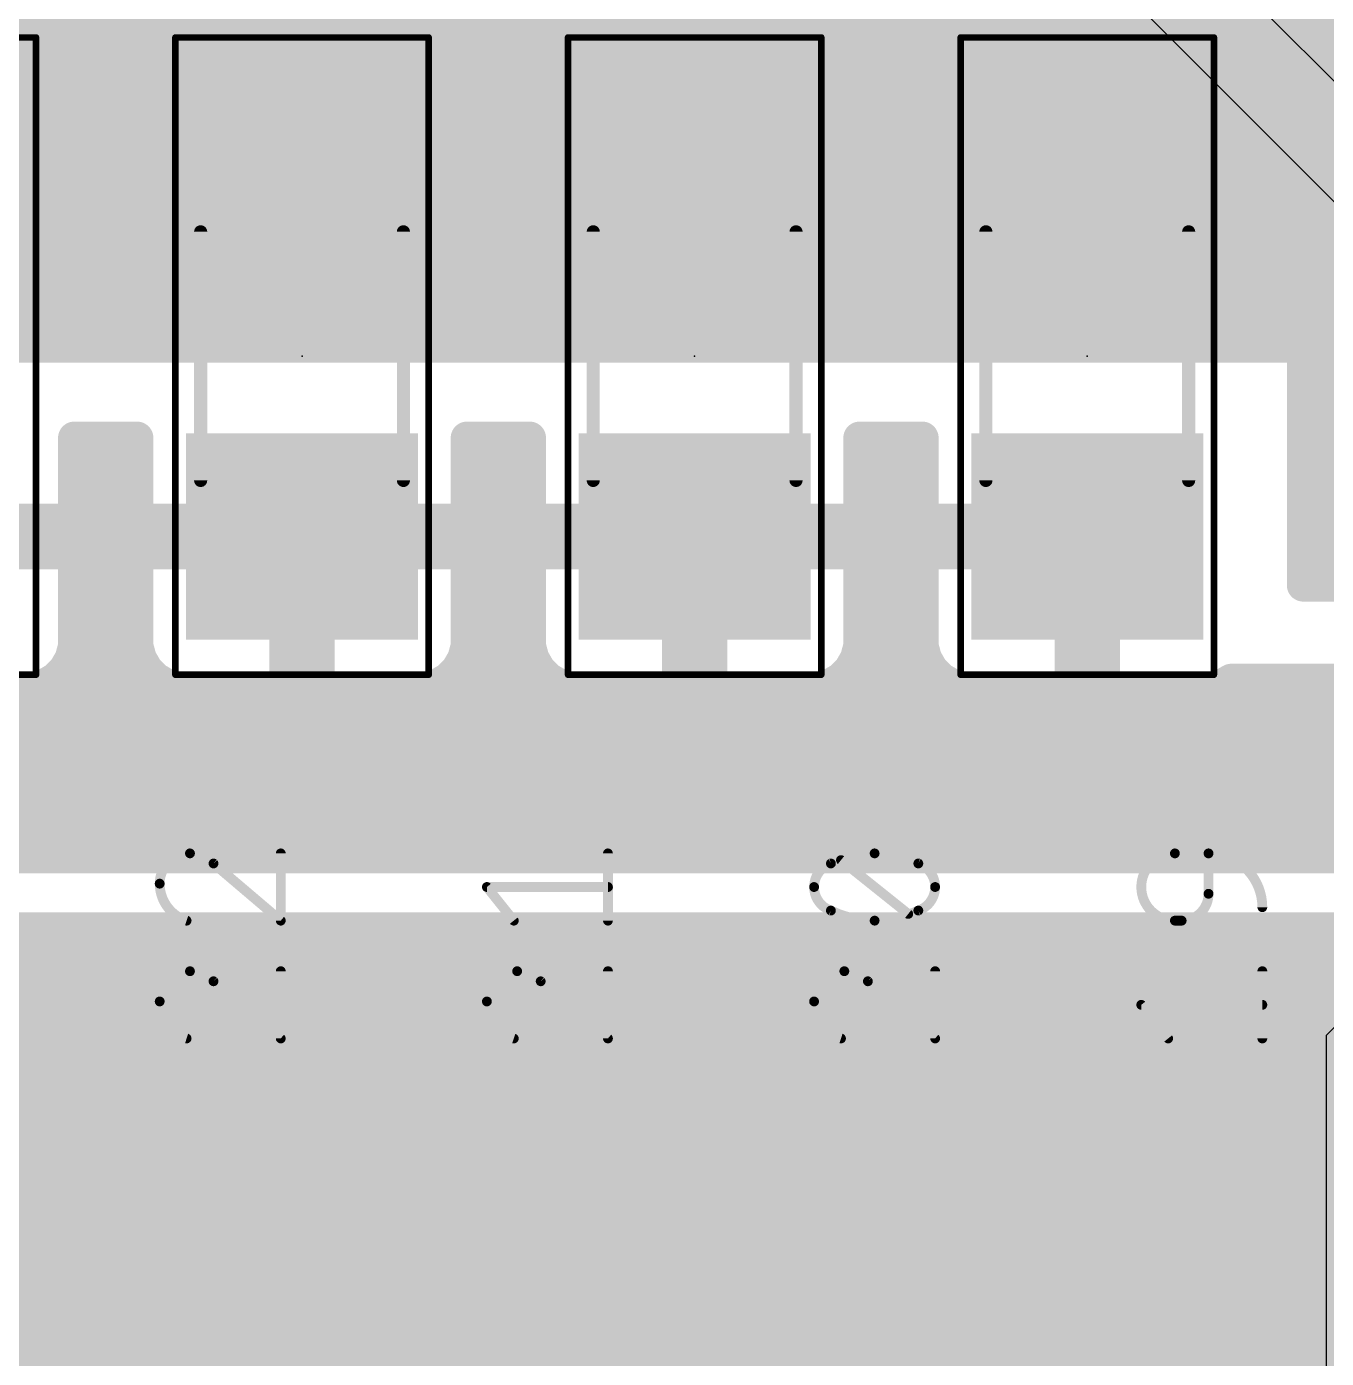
# Model space of a CAD drawing. Extents: x -1.28 to 1.28, y -1.28 to 1.27.
# Drawn here: x -0.8092 to -0.4119, y 0.3538 to 0.7607 of the extents above; entities that cross this region are included whole.
import ezdxf

# ---------------------------------------------------------------- set-up
doc = ezdxf.new("R2010")
doc.units = 0
for name, color, linetype in [('1', 12, 'CONTINUOUS'), ('16', 132, 'CONTINUOUS'), ('20', 31, 'CONTINUOUS'), ('21', 100, 'CONTINUOUS'), ('23', 53, 'CONTINUOUS'), ('39', 12, 'CONTINUOUS'), ('51', 100, 'CONTINUOUS')]:
    doc.layers.add(name, color=color, linetype=linetype)

# ---------------------------------------------------------------- blocks, each defined once
blk = doc.blocks.new('RECT')
blk.add_solid([(-0.5, -0.5), (0.5, -0.5), (-0.5, 0.5), (0.5, 0.5)])

msp = doc.modelspace()

# ---------------------------------------------------------------- linework, layer by layer
at = {"layer": '1'}
for points, const_width in [([(-0.972003, 0.76), (-0.2505, 0.76)], 0.01), ([(-0.979223, 0.75), (-0.247624, 0.75)], 0.01), ([(-0.986444, 0.74), (-0.242276, 0.74)], 0.01), ([(-0.993664, 0.73), (-0.231334, 0.73)], 0.01), ([(-1.000884, 0.72), (0.106544, 0.72)], 0.01), ([(-1.008105, 0.71), (0.116544, 0.71)], 0.01), ([(-1.015325, 0.7), (0.126544, 0.7)], 0.01), ([(-1.022545, 0.69), (0.136544, 0.69)], 0.01), ([(-1.029766, 0.68), (0.146544, 0.68)], 0.01), ([(-1.036986, 0.67), (0.156544, 0.67)], 0.01), ([(-0.419, 0.663), (-1.041306, 0.663)], 0.01), ([(-0.419, 0.59), (-0.419, 0.663)], 0.01), ([(-0.419, 0.66), (0.166544, 0.66)], 0.01), ([(-0.419, 0.65), (0.176544, 0.65)], 0.01), ([(-0.419, 0.64), (0.186544, 0.64)], 0.01), ([(-0.794567, 0.609882), (-0.794567, 0.635)], 0.01), ([(-0.794567, 0.635), (-0.775433, 0.635)], 0.01), ([(-0.775433, 0.635), (-0.775433, 0.609882)], 0.01), ([(-0.674567, 0.609882), (-0.674567, 0.635)], 0.01), ([(-0.674567, 0.635), (-0.655433, 0.635)], 0.01), ([(-0.655433, 0.635), (-0.655433, 0.609882)], 0.01), ([(-0.554567, 0.609882), (-0.554567, 0.635)], 0.01), ([(-0.554567, 0.635), (-0.535433, 0.635)], 0.01), ([(-0.535433, 0.635), (-0.535433, 0.609882)], 0.01), ([(-0.794567, 0.63), (-0.775433, 0.63)], 0.01), ([(-0.674567, 0.63), (-0.655433, 0.63)], 0.01), ([(-0.554567, 0.63), (-0.535433, 0.63)], 0.01), ([(-0.419, 0.63), (0.206729, 0.63)], 0.01), ([(-0.794567, 0.62), (-0.775433, 0.62)], 0.01), ([(-0.674567, 0.62), (-0.655433, 0.62)], 0.01), ([(-0.554567, 0.62), (-0.535433, 0.62)], 0.01), ([(-0.419, 0.62), (1.065825, 0.62)], 0.01), ([(-0.84, 0.609882), (-0.794567, 0.609882)], 0.01), ([(-0.794567, 0.61), (-0.775433, 0.61)], 0.01), ([(-0.775433, 0.609882), (-0.73, 0.609882)], 0.01), ([(-0.73, 0.609882), (-0.73, 0.599882)], 0.01), ([(-0.72, 0.599882), (-0.72, 0.609882)], 0.01), ([(-0.72, 0.609882), (-0.674567, 0.609882)], 0.01), ([(-0.674567, 0.61), (-0.655433, 0.61)], 0.01), ([(-0.655433, 0.609882), (-0.61, 0.609882)], 0.01), ([(-0.61, 0.609882), (-0.61, 0.599882)], 0.01), ([(-0.6, 0.599882), (-0.6, 0.609882)], 0.01), ([(-0.6, 0.609882), (-0.554567, 0.609882)], 0.01), ([(-0.554567, 0.61), (-0.535433, 0.61)], 0.01), ([(-0.535433, 0.609882), (-0.49, 0.609882)], 0.01), ([(-0.49, 0.609882), (-0.49, 0.599882)], 0.01), ([(-0.419, 0.61), (1.071527, 0.61)], 0.01), ([(-0.725, 0.604882), (-0.74, 0.589882)], 0.006), ([(-0.605, 0.604882), (-0.62, 0.589882)], 0.006), ([(-0.485, 0.604882), (-0.5, 0.589882)], 0.006), ([(-0.84, 0.6), (-0.73, 0.6)], 0.01), ([(-0.794567, 0.599882), (-0.84, 0.599882)], 0.01), ([(-0.794567, 0.571411), (-0.794567, 0.599882)], 0.01), ([(-0.73, 0.599882), (-0.775433, 0.599882)], 0.01), ([(-0.775433, 0.599882), (-0.775433, 0.571411)], 0.01), ([(-0.73, 0.558386), (-0.73, 0.599881)], 0.01), ([(-0.73, 0.599881), (-0.72, 0.599881)], 0.01), ([(-0.72, 0.6), (-0.61, 0.6)], 0.01), ([(-0.674567, 0.599882), (-0.72, 0.599882)], 0.01), ([(-0.72, 0.599881), (-0.72, 0.558386)], 0.01), ([(-0.674567, 0.571411), (-0.674567, 0.599882)], 0.01), ([(-0.61, 0.599882), (-0.655433, 0.599882)], 0.01), ([(-0.655433, 0.599882), (-0.655433, 0.571411)], 0.01), ([(-0.61, 0.558386), (-0.61, 0.599881)], 0.01), ([(-0.61, 0.599881), (-0.6, 0.599881)], 0.01), ([(-0.6, 0.6), (-0.49, 0.6)], 0.01), ([(-0.554567, 0.599882), (-0.6, 0.599882)], 0.01), ([(-0.6, 0.599881), (-0.6, 0.558386)], 0.01), ([(-0.554567, 0.571411), (-0.554567, 0.599882)], 0.01), ([(-0.49, 0.599882), (-0.535433, 0.599882)], 0.01), ([(-0.535433, 0.599882), (-0.535433, 0.571411)], 0.01), ([(-0.49, 0.558386), (-0.49, 0.599881)], 0.01), ([(-0.49, 0.599881), (-0.48, 0.599881)], 0.01), ([(-0.48, 0.599881), (-0.48, 0.558386)], 0.01), ([(-0.419, 0.6), (1.077229, 0.6)], 0.01), ([(-0.794567, 0.59), (-0.775433, 0.59)], 0.01), ([(-0.73, 0.59), (-0.72, 0.59)], 0.01), ([(-0.674567, 0.59), (-0.655433, 0.59)], 0.01), ([(-0.61, 0.59), (-0.6, 0.59)], 0.01), ([(-0.554567, 0.59), (-0.535433, 0.59)], 0.01), ([(-0.49, 0.59), (-0.48, 0.59)], 0.01), ([(0.367, 0.59), (-0.419, 0.59)], 0.01), ([(-0.419, 0.59), (1.082931, 0.59)], 0.01), ([(-0.794567, 0.58), (-0.775433, 0.58)], 0.01), ([(-0.73, 0.58), (-0.72, 0.58)], 0.01), ([(-0.674567, 0.58), (-0.655433, 0.58)], 0.01), ([(-0.61, 0.58), (-0.6, 0.58)], 0.01), ([(-0.554567, 0.58), (-0.535433, 0.58)], 0.01), ([(-0.49, 0.58), (-0.48, 0.58)], 0.01), ([(-0.795589, 0.567596), (-0.794567, 0.571411)], 0.01), ([(-0.794945, 0.57), (-0.775055, 0.57)], 0.01), ([(-0.775433, 0.571411), (-0.774411, 0.567596)], 0.01), ([(-0.73, 0.57), (-0.72, 0.57)], 0.01), ([(-0.675589, 0.567596), (-0.674567, 0.571411)], 0.01), ([(-0.674945, 0.57), (-0.655055, 0.57)], 0.01), ([(-0.655433, 0.571411), (-0.654411, 0.567596)], 0.01), ([(-0.61, 0.57), (-0.6, 0.57)], 0.01), ([(-0.555589, 0.567596), (-0.554567, 0.571411)], 0.01), ([(-0.554945, 0.57), (-0.535055, 0.57)], 0.01), ([(-0.535433, 0.571411), (-0.534411, 0.567596)], 0.01), ([(-0.49, 0.57), (-0.48, 0.57)], 0.01), ([(-0.797564, 0.564176), (-0.795589, 0.567596)], 0.01), ([(-0.774411, 0.567596), (-0.772436, 0.564176)], 0.01), ([(-0.677564, 0.564176), (-0.675589, 0.567596)], 0.01), ([(-0.654411, 0.567596), (-0.652436, 0.564176)], 0.01), ([(-0.557564, 0.564176), (-0.555589, 0.567596)], 0.01), ([(-0.534411, 0.567596), (-0.532436, 0.564176)], 0.01), ([(-0.803777, 0.559408), (-0.800357, 0.561383)], 0.01), ([(-0.800357, 0.561383), (-0.797564, 0.564176)], 0.01), ([(-0.772436, 0.564176), (-0.769643, 0.561383)], 0.01), ([(-0.769643, 0.561383), (-0.766223, 0.559408)], 0.01), ([(-0.683777, 0.559408), (-0.680357, 0.561383)], 0.01), ([(-0.680357, 0.561383), (-0.677564, 0.564176)], 0.01), ([(-0.652436, 0.564176), (-0.649643, 0.561383)], 0.01), ([(-0.649643, 0.561383), (-0.646223, 0.559408)], 0.01), ([(-0.563777, 0.559408), (-0.560357, 0.561383)], 0.01), ([(-0.560357, 0.561383), (-0.557564, 0.564176)], 0.01), ([(-0.532436, 0.564176), (-0.529643, 0.561383)], 0.01), ([(-0.529643, 0.561383), (-0.526223, 0.559408)], 0.01), ([(-0.443777, 0.559408), (-0.44102, 0.561)], 0.01), ([(-0.44102, 0.561), (0.339, 0.561)], 0.01), ([(-0.84, 0.558386), (-0.807592, 0.558386)], 0.01), ([(-0.807592, 0.558386), (-0.803777, 0.559408)], 0.01), ([(-0.802752, 0.56), (-0.767248, 0.56)], 0.01), ([(-0.766223, 0.559408), (-0.762408, 0.558386)], 0.01), ([(-0.762408, 0.558386), (-0.73, 0.558386)], 0.01), ([(-0.73, 0.56), (-0.72, 0.56)], 0.01), ([(-0.72, 0.558386), (-0.687592, 0.558386)], 0.01), ([(-0.687592, 0.558386), (-0.683777, 0.559408)], 0.01), ([(-0.682752, 0.56), (-0.647248, 0.56)], 0.01), ([(-0.646223, 0.559408), (-0.642408, 0.558386)], 0.01), ([(-0.642408, 0.558386), (-0.61, 0.558386)], 0.01), ([(-0.61, 0.56), (-0.6, 0.56)], 0.01), ([(-0.6, 0.558386), (-0.567592, 0.558386)], 0.01), ([(-0.567592, 0.558386), (-0.563777, 0.559408)], 0.01), ([(-0.562752, 0.56), (-0.527248, 0.56)], 0.01), ([(-0.526223, 0.559408), (-0.522408, 0.558386)], 0.01), ([(-0.522408, 0.558386), (-0.49, 0.558386)], 0.01), ([(-0.49, 0.56), (-0.48, 0.56)], 0.01), ([(-0.48, 0.558386), (-0.447592, 0.558386)], 0.01), ([(-0.447592, 0.558386), (-0.443777, 0.559408)], 0.01), ([(-0.442752, 0.56), (0.339, 0.56)], 0.01), ([(-1.105342, 0.55), (0.339, 0.55)], 0.01), ([(-1.109702, 0.54), (0.339, 0.54)], 0.01), ([(-1.114061, 0.53), (0.339, 0.53)], 0.01), ([(-1.11842, 0.52), (0.339, 0.52)], 0.01), ([(-1.12278, 0.51), (0.339, 0.51)], 0.01), ([(-0.156, 0.507), (-0.892, 0.507)], 0.01), ([(-0.877, 0.485), (-0.178, 0.485)], 0.01), ([(-0.882, 0.48), (-0.178, 0.48)], 0.01), ([(-0.892, 0.47), (-0.178, 0.47)], 0.01), ([(-0.902, 0.46), (-0.178, 0.46)], 0.01), ([(-0.912, 0.45), (-0.178, 0.45)], 0.01), ([(-0.922, 0.44), (-0.178, 0.44)], 0.01), ([(-0.932, 0.43), (-0.178, 0.43)], 0.01), ([(-0.942, 0.42), (-0.178, 0.42)], 0.01), ([(-0.952, 0.41), (-0.178, 0.41)], 0.01), ([(-0.962, 0.4), (-0.178, 0.4)], 0.01), ([(-0.972, 0.39), (1.16999, 0.39)], 0.01), ([(-0.982, 0.38), (1.173127, 0.38)], 0.01), ([(-0.992, 0.37), (1.176264, 0.37)], 0.01), ([(-1.002, 0.36), (1.179401, 0.36)], 0.01), ([(-1.012, 0.35), (1.182538, 0.35)], 0.01)]:
    msp.add_lwpolyline(points, dxfattribs=dict(at, const_width=const_width))
for points, const_width in [([(-0.4165, 0.663, 1), (-0.4215, 0.663)], 0.005), ([(-0.419, 0.6605, 1), (-0.419, 0.6655)], 0.005), ([(-0.419, 0.6625, 1), (-0.419, 0.6575)], 0.005), ([(-0.419, 0.6525, 1), (-0.419, 0.6475)], 0.005), ([(-0.419, 0.6425, 1), (-0.419, 0.6375)], 0.005), ([(-0.792067, 0.635, 1), (-0.797067, 0.635)], 0.005), ([(-0.794567, 0.6375, 1), (-0.794567, 0.6325)], 0.005), ([(-0.772933, 0.635, 1), (-0.777933, 0.635)], 0.005), ([(-0.775433, 0.6325, 1), (-0.775433, 0.6375)], 0.005), ([(-0.672067, 0.635, 1), (-0.677067, 0.635)], 0.005), ([(-0.674567, 0.6375, 1), (-0.674567, 0.6325)], 0.005), ([(-0.652933, 0.635, 1), (-0.657933, 0.635)], 0.005), ([(-0.655433, 0.6325, 1), (-0.655433, 0.6375)], 0.005), ([(-0.552067, 0.635, 1), (-0.557067, 0.635)], 0.005), ([(-0.554567, 0.6375, 1), (-0.554567, 0.6325)], 0.005), ([(-0.532933, 0.635, 1), (-0.537933, 0.635)], 0.005), ([(-0.535433, 0.6325, 1), (-0.535433, 0.6375)], 0.005), ([(-0.794567, 0.6325, 1), (-0.794567, 0.6275)], 0.005), ([(-0.775433, 0.6275, 1), (-0.775433, 0.6325)], 0.005), ([(-0.674567, 0.6325, 1), (-0.674567, 0.6275)], 0.005), ([(-0.655433, 0.6275, 1), (-0.655433, 0.6325)], 0.005), ([(-0.554567, 0.6325, 1), (-0.554567, 0.6275)], 0.005), ([(-0.535433, 0.6275, 1), (-0.535433, 0.6325)], 0.005), ([(-0.419, 0.6325, 1), (-0.419, 0.6275)], 0.005), ([(-0.794567, 0.6225, 1), (-0.794567, 0.6175)], 0.005), ([(-0.775433, 0.6175, 1), (-0.775433, 0.6225)], 0.005), ([(-0.674567, 0.6225, 1), (-0.674567, 0.6175)], 0.005), ([(-0.655433, 0.6175, 1), (-0.655433, 0.6225)], 0.005), ([(-0.554567, 0.6225, 1), (-0.554567, 0.6175)], 0.005), ([(-0.535433, 0.6175, 1), (-0.535433, 0.6225)], 0.005), ([(-0.419, 0.6225, 1), (-0.419, 0.6175)], 0.005), ([(-0.794567, 0.6125, 1), (-0.794567, 0.6075)], 0.005), ([(-0.794567, 0.607382, 1), (-0.794567, 0.612382)], 0.005), ([(-0.775433, 0.612382, 1), (-0.775433, 0.607382)], 0.005), ([(-0.775433, 0.6075, 1), (-0.775433, 0.6125)], 0.005), ([(-0.7275, 0.609882, 1), (-0.7325, 0.609882)], 0.005), ([(-0.73, 0.607382, 1), (-0.73, 0.612382)], 0.005), ([(-0.7175, 0.609882, 1), (-0.7225, 0.609882)], 0.005), ([(-0.72, 0.612382, 1), (-0.72, 0.607382)], 0.005), ([(-0.674567, 0.6125, 1), (-0.674567, 0.6075)], 0.005), ([(-0.674567, 0.607382, 1), (-0.674567, 0.612382)], 0.005), ([(-0.655433, 0.612382, 1), (-0.655433, 0.607382)], 0.005), ([(-0.655433, 0.6075, 1), (-0.655433, 0.6125)], 0.005), ([(-0.6075, 0.609882, 1), (-0.6125, 0.609882)], 0.005), ([(-0.61, 0.607382, 1), (-0.61, 0.612382)], 0.005), ([(-0.5975, 0.609882, 1), (-0.6025, 0.609882)], 0.005), ([(-0.6, 0.612382, 1), (-0.6, 0.607382)], 0.005), ([(-0.554567, 0.6125, 1), (-0.554567, 0.6075)], 0.005), ([(-0.554567, 0.607382, 1), (-0.554567, 0.612382)], 0.005), ([(-0.535433, 0.612382, 1), (-0.535433, 0.607382)], 0.005), ([(-0.535433, 0.6075, 1), (-0.535433, 0.6125)], 0.005), ([(-0.4875, 0.609882, 1), (-0.4925, 0.609882)], 0.005), ([(-0.49, 0.607382, 1), (-0.49, 0.612382)], 0.005), ([(-0.419, 0.6125, 1), (-0.419, 0.6075)], 0.005), ([(-0.797067, 0.609882, 1), (-0.792067, 0.609882)], 0.005), ([(-0.777933, 0.609882, 1), (-0.772933, 0.609882)], 0.005), ([(-0.677067, 0.609882, 1), (-0.672067, 0.609882)], 0.005), ([(-0.657933, 0.609882, 1), (-0.652933, 0.609882)], 0.005), ([(-0.557067, 0.609882, 1), (-0.552067, 0.609882)], 0.005), ([(-0.537933, 0.609882, 1), (-0.532933, 0.609882)], 0.005), ([(-0.723939, 0.603821, 1), (-0.726061, 0.605943)], 0.003), ([(-0.603939, 0.603821, 1), (-0.606061, 0.605943)], 0.003), ([(-0.483939, 0.603821, 1), (-0.486061, 0.605943)], 0.003), ([(-0.792067, 0.599882, 1), (-0.797067, 0.599882)], 0.005), ([(-0.794567, 0.597382, 1), (-0.794567, 0.602382)], 0.005), ([(-0.775433, 0.602382, 1), (-0.775433, 0.597382)], 0.005), ([(-0.772933, 0.599882, 1), (-0.777933, 0.599882)], 0.005), ([(-0.7275, 0.599881, 1), (-0.7325, 0.599881)], 0.005), ([(-0.73, 0.602381, 1), (-0.73, 0.597381)], 0.005), ([(-0.7325, 0.599882, 1), (-0.7275, 0.599882)], 0.005), ([(-0.73, 0.5975, 1), (-0.73, 0.6025)], 0.005), ([(-0.73, 0.597382, 1), (-0.73, 0.602382)], 0.005), ([(-0.72, 0.6025, 1), (-0.72, 0.5975)], 0.005), ([(-0.72, 0.602382, 1), (-0.72, 0.597382)], 0.005), ([(-0.7175, 0.599881, 1), (-0.7225, 0.599881)], 0.005), ([(-0.7225, 0.599882, 1), (-0.7175, 0.599882)], 0.005), ([(-0.72, 0.597381, 1), (-0.72, 0.602381)], 0.005), ([(-0.672067, 0.599882, 1), (-0.677067, 0.599882)], 0.005), ([(-0.674567, 0.597382, 1), (-0.674567, 0.602382)], 0.005), ([(-0.655433, 0.602382, 1), (-0.655433, 0.597382)], 0.005), ([(-0.652933, 0.599882, 1), (-0.657933, 0.599882)], 0.005), ([(-0.6075, 0.599881, 1), (-0.6125, 0.599881)], 0.005), ([(-0.61, 0.602381, 1), (-0.61, 0.597381)], 0.005), ([(-0.6125, 0.599882, 1), (-0.6075, 0.599882)], 0.005), ([(-0.61, 0.5975, 1), (-0.61, 0.6025)], 0.005), ([(-0.61, 0.597382, 1), (-0.61, 0.602382)], 0.005), ([(-0.6, 0.6025, 1), (-0.6, 0.5975)], 0.005), ([(-0.6, 0.602382, 1), (-0.6, 0.597382)], 0.005), ([(-0.5975, 0.599881, 1), (-0.6025, 0.599881)], 0.005), ([(-0.6025, 0.599882, 1), (-0.5975, 0.599882)], 0.005), ([(-0.6, 0.597381, 1), (-0.6, 0.602381)], 0.005), ([(-0.552067, 0.599882, 1), (-0.557067, 0.599882)], 0.005), ([(-0.554567, 0.597382, 1), (-0.554567, 0.602382)], 0.005), ([(-0.535433, 0.602382, 1), (-0.535433, 0.597382)], 0.005), ([(-0.532933, 0.599882, 1), (-0.537933, 0.599882)], 0.005), ([(-0.4875, 0.599881, 1), (-0.4925, 0.599881)], 0.005), ([(-0.49, 0.602381, 1), (-0.49, 0.597381)], 0.005), ([(-0.4925, 0.599882, 1), (-0.4875, 0.599882)], 0.005), ([(-0.49, 0.5975, 1), (-0.49, 0.6025)], 0.005), ([(-0.49, 0.597382, 1), (-0.49, 0.602382)], 0.005), ([(-0.4775, 0.599881, 1), (-0.4825, 0.599881)], 0.005), ([(-0.48, 0.597381, 1), (-0.48, 0.602381)], 0.005), ([(-0.419, 0.6025, 1), (-0.419, 0.5975)], 0.005), ([(-0.794567, 0.5925, 1), (-0.794567, 0.5875)], 0.005), ([(-0.775433, 0.5875, 1), (-0.775433, 0.5925)], 0.005), ([(-0.73, 0.5925, 1), (-0.73, 0.5875)], 0.005), ([(-0.72, 0.5875, 1), (-0.72, 0.5925)], 0.005), ([(-0.674567, 0.5925, 1), (-0.674567, 0.5875)], 0.005), ([(-0.655433, 0.5875, 1), (-0.655433, 0.5925)], 0.005), ([(-0.61, 0.5925, 1), (-0.61, 0.5875)], 0.005), ([(-0.6, 0.5875, 1), (-0.6, 0.5925)], 0.005), ([(-0.554567, 0.5925, 1), (-0.554567, 0.5875)], 0.005), ([(-0.535433, 0.5875, 1), (-0.535433, 0.5925)], 0.005), ([(-0.49, 0.5925, 1), (-0.49, 0.5875)], 0.005), ([(-0.48, 0.5875, 1), (-0.48, 0.5925)], 0.005), ([(-0.419, 0.5925, 1), (-0.419, 0.5875)], 0.005), ([(-0.419, 0.5925, 1), (-0.419, 0.5875)], 0.005), ([(-0.741061, 0.590943, 1), (-0.738939, 0.588821)], 0.003), ([(-0.621061, 0.590943, 1), (-0.618939, 0.588821)], 0.003), ([(-0.501061, 0.590943, 1), (-0.498939, 0.588821)], 0.003), ([(-0.4215, 0.59, 1), (-0.4165, 0.59)], 0.005), ([(-0.794567, 0.5825, 1), (-0.794567, 0.5775)], 0.005), ([(-0.775433, 0.5775, 1), (-0.775433, 0.5825)], 0.005), ([(-0.73, 0.5825, 1), (-0.73, 0.5775)], 0.005), ([(-0.72, 0.5775, 1), (-0.72, 0.5825)], 0.005), ([(-0.674567, 0.5825, 1), (-0.674567, 0.5775)], 0.005), ([(-0.655433, 0.5775, 1), (-0.655433, 0.5825)], 0.005), ([(-0.61, 0.5825, 1), (-0.61, 0.5775)], 0.005), ([(-0.6, 0.5775, 1), (-0.6, 0.5825)], 0.005), ([(-0.554567, 0.5825, 1), (-0.554567, 0.5775)], 0.005), ([(-0.535433, 0.5775, 1), (-0.535433, 0.5825)], 0.005), ([(-0.49, 0.5825, 1), (-0.49, 0.5775)], 0.005), ([(-0.48, 0.5775, 1), (-0.48, 0.5825)], 0.005), ([(-0.794945, 0.5725, 1), (-0.794945, 0.5675)], 0.005), ([(-0.797067, 0.571411, 1), (-0.792067, 0.571411)], 0.005), ([(-0.792152, 0.570764, 1), (-0.796982, 0.572058)], 0.005), ([(-0.773018, 0.572058, 1), (-0.777848, 0.570764)], 0.005), ([(-0.777933, 0.571411, 1), (-0.772933, 0.571411)], 0.005), ([(-0.775055, 0.5675, 1), (-0.775055, 0.5725)], 0.005), ([(-0.73, 0.5725, 1), (-0.73, 0.5675)], 0.005), ([(-0.72, 0.5675, 1), (-0.72, 0.5725)], 0.005), ([(-0.674945, 0.5725, 1), (-0.674945, 0.5675)], 0.005), ([(-0.677067, 0.571411, 1), (-0.672067, 0.571411)], 0.005), ([(-0.672152, 0.570764, 1), (-0.676982, 0.572058)], 0.005), ([(-0.653018, 0.572058, 1), (-0.657848, 0.570764)], 0.005), ([(-0.657933, 0.571411, 1), (-0.652933, 0.571411)], 0.005), ([(-0.655055, 0.5675, 1), (-0.655055, 0.5725)], 0.005), ([(-0.61, 0.5725, 1), (-0.61, 0.5675)], 0.005), ([(-0.6, 0.5675, 1), (-0.6, 0.5725)], 0.005), ([(-0.554945, 0.5725, 1), (-0.554945, 0.5675)], 0.005), ([(-0.557067, 0.571411, 1), (-0.552067, 0.571411)], 0.005), ([(-0.552152, 0.570764, 1), (-0.556982, 0.572058)], 0.005), ([(-0.533018, 0.572058, 1), (-0.537848, 0.570764)], 0.005), ([(-0.537933, 0.571411, 1), (-0.532933, 0.571411)], 0.005), ([(-0.535055, 0.5675, 1), (-0.535055, 0.5725)], 0.005), ([(-0.49, 0.5725, 1), (-0.49, 0.5675)], 0.005), ([(-0.48, 0.5675, 1), (-0.48, 0.5725)], 0.005), ([(-0.798004, 0.568243, 1), (-0.793174, 0.566949)], 0.005), ([(-0.793424, 0.566346, 1), (-0.797754, 0.568846)], 0.005), ([(-0.772246, 0.568846, 1), (-0.776576, 0.566346)], 0.005), ([(-0.776825, 0.566949, 1), (-0.771996, 0.568243)], 0.005), ([(-0.678004, 0.568243, 1), (-0.673174, 0.566949)], 0.005), ([(-0.673424, 0.566346, 1), (-0.677754, 0.568846)], 0.005), ([(-0.652246, 0.568846, 1), (-0.656576, 0.566346)], 0.005), ([(-0.656825, 0.566949, 1), (-0.651996, 0.568243)], 0.005), ([(-0.558004, 0.568243, 1), (-0.553174, 0.566949)], 0.005), ([(-0.553424, 0.566346, 1), (-0.557754, 0.568846)], 0.005), ([(-0.532246, 0.568846, 1), (-0.536576, 0.566346)], 0.005), ([(-0.536825, 0.566949, 1), (-0.531996, 0.568243)], 0.005), ([(-0.802124, 0.563151, 1), (-0.798589, 0.559615)], 0.005), ([(-0.799107, 0.559218, 1), (-0.801607, 0.563548)], 0.005), ([(-0.799729, 0.565426, 1), (-0.795399, 0.562926)], 0.005), ([(-0.795796, 0.562408, 1), (-0.799332, 0.565943)], 0.005), ([(-0.770668, 0.565943, 1), (-0.774204, 0.562408)], 0.005), ([(-0.774601, 0.562926, 1), (-0.770271, 0.565426)], 0.005), ([(-0.768393, 0.563548, 1), (-0.770893, 0.559218)], 0.005), ([(-0.771411, 0.559615, 1), (-0.767875, 0.563151)], 0.005), ([(-0.682124, 0.563151, 1), (-0.678589, 0.559615)], 0.005), ([(-0.679107, 0.559218, 1), (-0.681607, 0.563548)], 0.005), ([(-0.679729, 0.565426, 1), (-0.675399, 0.562926)], 0.005), ([(-0.675796, 0.562408, 1), (-0.679332, 0.565943)], 0.005), ([(-0.650668, 0.565943, 1), (-0.654204, 0.562408)], 0.005), ([(-0.654601, 0.562926, 1), (-0.650271, 0.565426)], 0.005), ([(-0.648393, 0.563548, 1), (-0.650893, 0.559218)], 0.005), ([(-0.651411, 0.559615, 1), (-0.647875, 0.563151)], 0.005), ([(-0.562124, 0.563151, 1), (-0.558589, 0.559615)], 0.005), ([(-0.559107, 0.559218, 1), (-0.561607, 0.563548)], 0.005), ([(-0.559729, 0.565426, 1), (-0.555399, 0.562926)], 0.005), ([(-0.555796, 0.562408, 1), (-0.559332, 0.565943)], 0.005), ([(-0.530668, 0.565943, 1), (-0.534204, 0.562408)], 0.005), ([(-0.534601, 0.562926, 1), (-0.530271, 0.565426)], 0.005), ([(-0.528393, 0.563548, 1), (-0.530893, 0.559218)], 0.005), ([(-0.531411, 0.559615, 1), (-0.527875, 0.563151)], 0.005), ([(-0.44102, 0.5635, 1), (-0.44102, 0.5585)], 0.005), ([(-0.43977, 0.558835, 1), (-0.44227, 0.563165)], 0.005), ([(-0.808239, 0.560801, 1), (-0.806945, 0.555971)], 0.005), ([(-0.807592, 0.555886, 1), (-0.807592, 0.560886)], 0.005), ([(-0.805027, 0.561573, 1), (-0.802527, 0.557243)], 0.005), ([(-0.802752, 0.5625, 1), (-0.802752, 0.5575)], 0.005), ([(-0.80313, 0.556993, 1), (-0.804424, 0.561823)], 0.005), ([(-0.765576, 0.561823, 1), (-0.76687, 0.556993)], 0.005), ([(-0.767473, 0.557243, 1), (-0.764973, 0.561573)], 0.005), ([(-0.767248, 0.5575, 1), (-0.767248, 0.5625)], 0.005), ([(-0.762408, 0.560886, 1), (-0.762408, 0.555886)], 0.005), ([(-0.763055, 0.555971, 1), (-0.761761, 0.560801)], 0.005), ([(-0.73, 0.5625, 1), (-0.73, 0.5575)], 0.005), ([(-0.73, 0.555886, 1), (-0.73, 0.560886)], 0.005), ([(-0.72, 0.560886, 1), (-0.72, 0.555886)], 0.005), ([(-0.72, 0.5575, 1), (-0.72, 0.5625)], 0.005), ([(-0.688239, 0.560801, 1), (-0.686945, 0.555971)], 0.005), ([(-0.687592, 0.555886, 1), (-0.687592, 0.560886)], 0.005), ([(-0.685027, 0.561573, 1), (-0.682527, 0.557243)], 0.005), ([(-0.682752, 0.5625, 1), (-0.682752, 0.5575)], 0.005), ([(-0.68313, 0.556993, 1), (-0.684424, 0.561823)], 0.005), ([(-0.645576, 0.561823, 1), (-0.64687, 0.556993)], 0.005), ([(-0.647473, 0.557243, 1), (-0.644973, 0.561573)], 0.005), ([(-0.647248, 0.5575, 1), (-0.647248, 0.5625)], 0.005), ([(-0.642408, 0.560886, 1), (-0.642408, 0.555886)], 0.005), ([(-0.643055, 0.555971, 1), (-0.641761, 0.560801)], 0.005), ([(-0.61, 0.5625, 1), (-0.61, 0.5575)], 0.005), ([(-0.61, 0.555886, 1), (-0.61, 0.560886)], 0.005), ([(-0.6, 0.560886, 1), (-0.6, 0.555886)], 0.005), ([(-0.6, 0.5575, 1), (-0.6, 0.5625)], 0.005), ([(-0.568239, 0.560801, 1), (-0.566945, 0.555971)], 0.005), ([(-0.567592, 0.555886, 1), (-0.567592, 0.560886)], 0.005), ([(-0.565027, 0.561573, 1), (-0.562527, 0.557243)], 0.005), ([(-0.562752, 0.5625, 1), (-0.562752, 0.5575)], 0.005), ([(-0.56313, 0.556993, 1), (-0.564424, 0.561823)], 0.005), ([(-0.525576, 0.561823, 1), (-0.52687, 0.556993)], 0.005), ([(-0.527473, 0.557243, 1), (-0.524973, 0.561573)], 0.005), ([(-0.527248, 0.5575, 1), (-0.527248, 0.5625)], 0.005), ([(-0.522408, 0.560886, 1), (-0.522408, 0.555886)], 0.005), ([(-0.523055, 0.555971, 1), (-0.521761, 0.560801)], 0.005), ([(-0.49, 0.5625, 1), (-0.49, 0.5575)], 0.005), ([(-0.49, 0.555886, 1), (-0.49, 0.560886)], 0.005), ([(-0.48, 0.560886, 1), (-0.48, 0.555886)], 0.005), ([(-0.48, 0.5575, 1), (-0.48, 0.5625)], 0.005), ([(-0.448239, 0.560801, 1), (-0.446945, 0.555971)], 0.005), ([(-0.447592, 0.555886, 1), (-0.447592, 0.560886)], 0.005), ([(-0.445027, 0.561573, 1), (-0.442527, 0.557243)], 0.005), ([(-0.442752, 0.5625, 1), (-0.442752, 0.5575)], 0.005), ([(-0.44313, 0.556993, 1), (-0.444424, 0.561823)], 0.005), ([(-0.7325, 0.558386, 1), (-0.7275, 0.558386)], 0.005), ([(-0.7225, 0.558386, 1), (-0.7175, 0.558386)], 0.005), ([(-0.6125, 0.558386, 1), (-0.6075, 0.558386)], 0.005), ([(-0.6025, 0.558386, 1), (-0.5975, 0.558386)], 0.005), ([(-0.4925, 0.558386, 1), (-0.4875, 0.558386)], 0.005), ([(-0.4825, 0.558386, 1), (-0.4775, 0.558386)], 0.005)]:
    msp.add_lwpolyline(points, format="xyb", dxfattribs=dict(at, const_width=const_width))
at = {"layer": '16'}
for p, q in [((-0.393615, 0.728001), (-0.498999, 0.833385)), ((-0.517385, 0.814999), (-0.404385, 0.701999)), ((-0.404385, 0.460001), (-0.412001, 0.452385)), ((-0.412001, 0.452385), (-0.412001, 0.309393))]:
    msp.add_line(p, q, dxfattribs=at)
at = {"layer": '16', "const_width": 0.006}
msp.add_lwpolyline([(-0.512, 0.828), (-0.399, 0.715)], dxfattribs=at)
at = {"layer": '20'}
msp.add_arc((0, -0.000471), 1.279996, 95.065, 84.935, dxfattribs=at)
at = {"layer": '21'}
for points, const_width in [([(-0.75925, 0.508055, 0.414214), (-0.7685, 0.498805)], 0.003), ([(-0.752055, 0.504972, 0.205249), (-0.75925, 0.508055)], 0.003), ([(-0.75925, 0.508805, 1), (-0.75925, 0.507305)], 0.0015), ([(-0.75925, 0.507305, 1), (-0.75925, 0.508805)], 0.0015), ([(-0.73075, 0.508055, 1), (-0.73225, 0.508055)], 0.0015), ([(-0.63075, 0.508055, 1), (-0.63225, 0.508055)], 0.0015), ([(-0.55, 0.508055, 0.113887), (-0.563361, 0.504972)], 0.003), ([(-0.536639, 0.504972, 0.113885), (-0.55, 0.508055)], 0.003), ([(-0.55, 0.508805, 1), (-0.55, 0.507305)], 0.0015), ([(-0.55, 0.507305, 1), (-0.55, 0.508805)], 0.0015), ([(-0.458222, 0.508055, 1), (-0.458222, 0.4875)], 0.003), ([(-0.458222, 0.508805, 1), (-0.458222, 0.507305)], 0.0015), ([(-0.458222, 0.507305, 1), (-0.458222, 0.508805)], 0.0015), ([(-0.447194, 0.508055, 1), (-0.448694, 0.508055)], 0.0015), ([(-0.4315, 0.491611, 0.414214), (-0.447944, 0.508055)], 0.003), ([(-0.447944, 0.508805, 1), (-0.447944, 0.507305)], 0.0015), ([(-0.447944, 0.507305, 1), (-0.447944, 0.508805)], 0.0015), ([(-0.75157, 0.505544, 1), (-0.752541, 0.504401)], 0.0015), ([(-0.752599, 0.504455, 1), (-0.751512, 0.505489)], 0.0015), ([(-0.563361, 0.504972, 0.320466), (-0.5685, 0.497778)], 0.003), ([(-0.56369, 0.505646, 1), (-0.563032, 0.504298)], 0.0015), ([(-0.563118, 0.504263, 1), (-0.563604, 0.505682)], 0.0015), ([(-0.559809, 0.506586, 1), (-0.560746, 0.505414)], 0.0015), ([(-0.5315, 0.497778, 0.320462), (-0.536639, 0.504972)], 0.003), ([(-0.536396, 0.505681, 1), (-0.536882, 0.504262)], 0.0015), ([(-0.536967, 0.504298, 1), (-0.53631, 0.505646)], 0.0015), ([(-0.7685, 0.498805, 0.325184), (-0.760278, 0.4875)], 0.003), ([(-0.76775, 0.498805, 1), (-0.76925, 0.498805)], 0.0015), ([(-0.76925, 0.498805, 1), (-0.76775, 0.498805)], 0.0015), ([(-0.667914, 0.498246, 1), (-0.669086, 0.497309)], 0.0015), ([(-0.6685, 0.498528, 1), (-0.6685, 0.497028)], 0.0015), ([(-0.6315, 0.497028, 1), (-0.6315, 0.498528)], 0.0015), ([(-0.5685, 0.497778, 0.320465), (-0.563361, 0.490583)], 0.003), ([(-0.56775, 0.497778, 1), (-0.56925, 0.497778)], 0.0015), ([(-0.56925, 0.497778, 1), (-0.56775, 0.497778)], 0.0015), ([(-0.536639, 0.490583, 0.32046), (-0.5315, 0.497778)], 0.003), ([(-0.53075, 0.497778, 1), (-0.53225, 0.497778)], 0.0015), ([(-0.53225, 0.497778, 1), (-0.53075, 0.497778)], 0.0015), ([(-0.456167, 0.4875, 0.414214), (-0.447944, 0.495722)], 0.003), ([(-0.447194, 0.495722, 1), (-0.448694, 0.495722)], 0.0015), ([(-0.448694, 0.495722, 1), (-0.447194, 0.495722)], 0.0015), ([(-0.760509, 0.486786, 1), (-0.760047, 0.488213)], 0.0015), ([(-0.731986, 0.486928, 1), (-0.731014, 0.488071)], 0.0015), ([(-0.660863, 0.487031, 1), (-0.659692, 0.487968)], 0.0015), ([(-0.563361, 0.490583, 0.113888), (-0.55, 0.4875)], 0.003), ([(-0.563032, 0.491257, 1), (-0.56369, 0.489909)], 0.0015), ([(-0.563604, 0.489874, 1), (-0.563118, 0.491293)], 0.0015), ([(-0.55, 0.4875, 0.113886), (-0.536639, 0.490583)], 0.003), ([(-0.55, 0.48825, 1), (-0.55, 0.48675)], 0.0015), ([(-0.55, 0.48675, 1), (-0.55, 0.48825)], 0.0015), ([(-0.540191, 0.48897, 1), (-0.539254, 0.490141)], 0.0015), ([(-0.536882, 0.491293, 1), (-0.536396, 0.489874)], 0.0015), ([(-0.53631, 0.489909, 1), (-0.536967, 0.491257)], 0.0015), ([(-0.458222, 0.48825, 1), (-0.458222, 0.48675)], 0.0015), ([(-0.458222, 0.48675, 1), (-0.458222, 0.48825)], 0.0015), ([(-0.456167, 0.48825, 1), (-0.456167, 0.48675)], 0.0015), ([(-0.456167, 0.48675, 1), (-0.456167, 0.48825)], 0.0015), ([(-0.43225, 0.491611, 1), (-0.43075, 0.491611)], 0.0015), ([(-0.73225, 0.4875, 1), (-0.73075, 0.4875)], 0.0015), ([(-0.63225, 0.4875, 1), (-0.63075, 0.4875)], 0.0015), ([(-0.75925, 0.472055, 0.414214), (-0.7685, 0.462805)], 0.003), ([(-0.752055, 0.468972, 0.205249), (-0.75925, 0.472055)], 0.003), ([(-0.75925, 0.472805, 1), (-0.75925, 0.471305)], 0.0015), ([(-0.75925, 0.471305, 1), (-0.75925, 0.472805)], 0.0015), ([(-0.73075, 0.472055, 1), (-0.73225, 0.472055)], 0.0015), ([(-0.65925, 0.472055, 0.414214), (-0.6685, 0.462805)], 0.003), ([(-0.652055, 0.468972, 0.205249), (-0.65925, 0.472055)], 0.003), ([(-0.65925, 0.472805, 1), (-0.65925, 0.471305)], 0.0015), ([(-0.65925, 0.471305, 1), (-0.65925, 0.472805)], 0.0015), ([(-0.63075, 0.472055, 1), (-0.63225, 0.472055)], 0.0015), ([(-0.55925, 0.472055, 0.414214), (-0.5685, 0.462805)], 0.003), ([(-0.552055, 0.468972, 0.205249), (-0.55925, 0.472055)], 0.003), ([(-0.55925, 0.472805, 1), (-0.55925, 0.471305)], 0.0015), ([(-0.55925, 0.471305, 1), (-0.55925, 0.472805)], 0.0015), ([(-0.53075, 0.472055, 1), (-0.53225, 0.472055)], 0.0015), ([(-0.43075, 0.472055, 1), (-0.43225, 0.472055)], 0.0015), ([(-0.75157, 0.469544, 1), (-0.752541, 0.468401)], 0.0015), ([(-0.752599, 0.468455, 1), (-0.751512, 0.469489)], 0.0015), ([(-0.65157, 0.469544, 1), (-0.652541, 0.468401)], 0.0015), ([(-0.652599, 0.468455, 1), (-0.651512, 0.469489)], 0.0015), ([(-0.55157, 0.469544, 1), (-0.552541, 0.468401)], 0.0015), ([(-0.552599, 0.468455, 1), (-0.551512, 0.469489)], 0.0015), ([(-0.7685, 0.462805, 0.325184), (-0.760278, 0.4515)], 0.003), ([(-0.76775, 0.462805, 1), (-0.76925, 0.462805)], 0.0015), ([(-0.6685, 0.462805, 0.325184), (-0.660278, 0.4515)], 0.003), ([(-0.66775, 0.462805, 1), (-0.66925, 0.462805)], 0.0015), ([(-0.5685, 0.462805, 0.325184), (-0.560278, 0.4515)], 0.003), ([(-0.56775, 0.462805, 1), (-0.56925, 0.462805)], 0.0015), ([(-0.76925, 0.462805, 1), (-0.76775, 0.462805)], 0.0015), ([(-0.66925, 0.462805, 1), (-0.66775, 0.462805)], 0.0015), ([(-0.56925, 0.462805, 1), (-0.56775, 0.462805)], 0.0015), ([(-0.467914, 0.462246, 1), (-0.469086, 0.461309)], 0.0015), ([(-0.4685, 0.462528, 1), (-0.4685, 0.461028)], 0.0015), ([(-0.4315, 0.461028, 1), (-0.4315, 0.462528)], 0.0015), ([(-0.760509, 0.450786, 1), (-0.760047, 0.452213)], 0.0015), ([(-0.73225, 0.4515, 1), (-0.73075, 0.4515)], 0.0015), ([(-0.731986, 0.450929, 1), (-0.731014, 0.452071)], 0.0015), ([(-0.660509, 0.450786, 1), (-0.660047, 0.452213)], 0.0015), ([(-0.63225, 0.4515, 1), (-0.63075, 0.4515)], 0.0015), ([(-0.631986, 0.450929, 1), (-0.631014, 0.452071)], 0.0015), ([(-0.560509, 0.450786, 1), (-0.560047, 0.452213)], 0.0015), ([(-0.53225, 0.4515, 1), (-0.53075, 0.4515)], 0.0015), ([(-0.531986, 0.450929, 1), (-0.531014, 0.452071)], 0.0015), ([(-0.460863, 0.451031, 1), (-0.459692, 0.451969)], 0.0015), ([(-0.43225, 0.4515, 1), (-0.43075, 0.4515)], 0.0015)]:
    msp.add_lwpolyline(points, format="xyb", dxfattribs=dict(at, const_width=const_width))
at = {"layer": '21', "const_width": 0.003}
for points in [[(-0.7315, 0.4875), (-0.7315, 0.508055)], [(-0.6315, 0.4875), (-0.6315, 0.508055)], [(-0.458222, 0.508055), (-0.447944, 0.508055)], [(-0.447944, 0.508055), (-0.447944, 0.495722)], [(-0.752055, 0.504972), (-0.7315, 0.4875)], [(-0.539722, 0.489555), (-0.560278, 0.506)], [(-0.660278, 0.4875), (-0.6685, 0.497778)], [(-0.6685, 0.497778), (-0.6315, 0.497778)], [(-0.456167, 0.4875), (-0.458222, 0.4875)], [(-0.7315, 0.4515), (-0.7315, 0.472055)], [(-0.6315, 0.4515), (-0.6315, 0.472055)], [(-0.5315, 0.4515), (-0.5315, 0.472055)], [(-0.4315, 0.4515), (-0.4315, 0.472055)], [(-0.752055, 0.468972), (-0.7315, 0.4515)], [(-0.652055, 0.468972), (-0.6315, 0.4515)], [(-0.552055, 0.468972), (-0.5315, 0.4515)], [(-0.460278, 0.4515), (-0.4685, 0.461778)], [(-0.4685, 0.461778), (-0.4315, 0.461778)]]:
    msp.add_lwpolyline(points, dxfattribs=at)
at = {"layer": '23'}
for p in [(-0.725, 0.66), (-0.605, 0.66), (-0.485, 0.66)]:
    msp.add_point(p, dxfattribs=at)
at = {"layer": '39', "const_width": 0.002}
for points in [[(-0.883701, 0.757362), (-0.806299, 0.757362)], [(-0.806299, 0.757362), (-0.806299, 0.562638)], [(-0.763701, 0.562638), (-0.763701, 0.757362)], [(-0.763701, 0.757362), (-0.686299, 0.757362)], [(-0.686299, 0.757362), (-0.686299, 0.562638)], [(-0.643701, 0.562638), (-0.643701, 0.757362)], [(-0.643701, 0.757362), (-0.566299, 0.757362)], [(-0.566299, 0.757362), (-0.566299, 0.562638)], [(-0.523701, 0.562638), (-0.523701, 0.757362)], [(-0.523701, 0.757362), (-0.446299, 0.757362)], [(-0.446299, 0.757362), (-0.446299, 0.562638)], [(-0.806299, 0.562638), (-0.883701, 0.562638)], [(-0.686299, 0.562638), (-0.763701, 0.562638)], [(-0.566299, 0.562638), (-0.643701, 0.562638)], [(-0.446299, 0.562638), (-0.523701, 0.562638)]]:
    msp.add_lwpolyline(points, dxfattribs=at)
at = {"layer": '39', "const_width": 0.001}
for points in [[(-0.805799, 0.757362, 1), (-0.806799, 0.757362)], [(-0.806299, 0.756862, 1), (-0.806299, 0.757862)], [(-0.763201, 0.757362, 1), (-0.764201, 0.757362)], [(-0.763701, 0.757862, 1), (-0.763701, 0.756862)], [(-0.685799, 0.757362, 1), (-0.686799, 0.757362)], [(-0.686299, 0.756862, 1), (-0.686299, 0.757862)], [(-0.643201, 0.757362, 1), (-0.644201, 0.757362)], [(-0.643701, 0.757862, 1), (-0.643701, 0.756862)], [(-0.565799, 0.757362, 1), (-0.566799, 0.757362)], [(-0.566299, 0.756862, 1), (-0.566299, 0.757862)], [(-0.523201, 0.757362, 1), (-0.524201, 0.757362)], [(-0.523701, 0.757862, 1), (-0.523701, 0.756862)], [(-0.445799, 0.757362, 1), (-0.446799, 0.757362)], [(-0.446299, 0.756862, 1), (-0.446299, 0.757862)], [(-0.806799, 0.562638, 1), (-0.805799, 0.562638)], [(-0.806299, 0.562138, 1), (-0.806299, 0.563138)], [(-0.763701, 0.563138, 1), (-0.763701, 0.562138)], [(-0.764201, 0.562638, 1), (-0.763201, 0.562638)], [(-0.686799, 0.562638, 1), (-0.685799, 0.562638)], [(-0.686299, 0.562138, 1), (-0.686299, 0.563138)], [(-0.643701, 0.563138, 1), (-0.643701, 0.562138)], [(-0.644201, 0.562638, 1), (-0.643201, 0.562638)], [(-0.566799, 0.562638, 1), (-0.565799, 0.562638)], [(-0.566299, 0.562138, 1), (-0.566299, 0.563138)], [(-0.523701, 0.563138, 1), (-0.523701, 0.562138)], [(-0.524201, 0.562638, 1), (-0.523201, 0.562638)], [(-0.446799, 0.562638, 1), (-0.445799, 0.562638)], [(-0.446299, 0.562138, 1), (-0.446299, 0.563138)]]:
    msp.add_lwpolyline(points, format="xyb", dxfattribs=at)
at = {"layer": '51', "const_width": 0.004}
for points in [[(-0.755984, 0.622008), (-0.755984, 0.697992)], [(-0.694016, 0.622008), (-0.694016, 0.697992)], [(-0.635984, 0.622008), (-0.635984, 0.697992)], [(-0.574016, 0.622008), (-0.574016, 0.697992)], [(-0.515984, 0.622008), (-0.515984, 0.697992)], [(-0.454016, 0.622008), (-0.454016, 0.697992)]]:
    msp.add_lwpolyline(points, dxfattribs=at)
at = {"layer": '51', "const_width": 0.002}
for points in [[(-0.754984, 0.697992, 1), (-0.756984, 0.697992)], [(-0.693016, 0.697992, 1), (-0.695016, 0.697992)], [(-0.634984, 0.697992, 1), (-0.636984, 0.697992)], [(-0.573016, 0.697992, 1), (-0.575016, 0.697992)], [(-0.514984, 0.697992, 1), (-0.516984, 0.697992)], [(-0.453016, 0.697992, 1), (-0.455016, 0.697992)], [(-0.756984, 0.622008, 1), (-0.754984, 0.622008)], [(-0.695016, 0.622008, 1), (-0.693016, 0.622008)], [(-0.636984, 0.622008, 1), (-0.634984, 0.622008)], [(-0.575016, 0.622008, 1), (-0.573016, 0.622008)], [(-0.516984, 0.622008, 1), (-0.514984, 0.622008)], [(-0.455016, 0.622008, 1), (-0.453016, 0.622008)]]:
    msp.add_lwpolyline(points, format="xyb", dxfattribs=at)

# ---------------------------------------------------------------- block references
at = {"layer": '1', "xscale": 0.062992, "yscale": 0.070866, "rotation": 90}
for p in [(-0.725, 0.715118), (-0.605, 0.715118), (-0.485, 0.715118), (-0.725, 0.604882), (-0.605, 0.604882), (-0.485, 0.604882)]:
    msp.add_blockref('RECT', p, dxfattribs=at)
at = {"layer": '51', "xscale": 0.029531, "yscale": 0.066929, "rotation": 90}
for p in [(-0.725035, 0.712234), (-0.605035, 0.712234), (-0.485035, 0.712234), (-0.724965, 0.607766), (-0.604965, 0.607766), (-0.484965, 0.607766)]:
    msp.add_blockref('RECT', p, dxfattribs=at)

doc.saveas('drawing.dxf')
